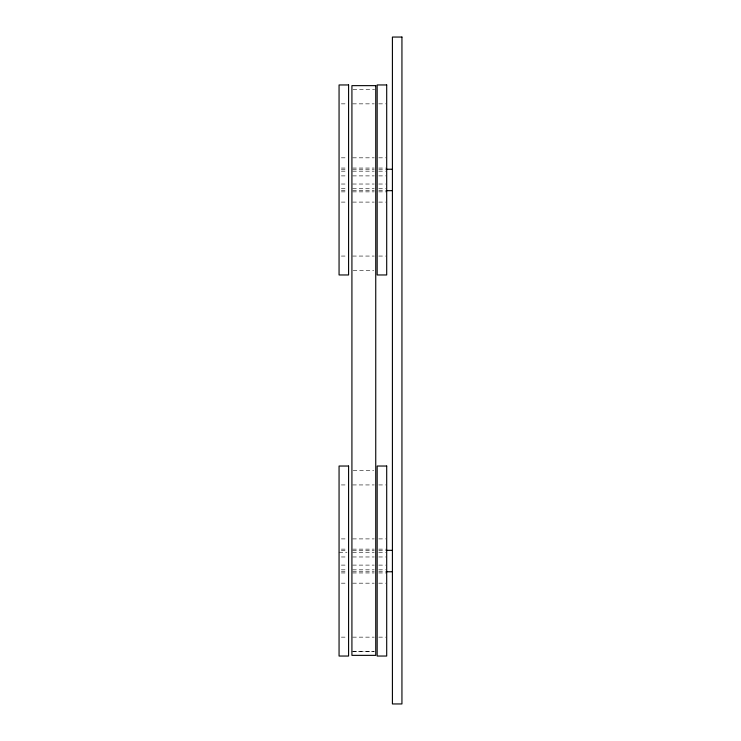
<?xml version="1.0" encoding="UTF-8"?>
<svg xmlns="http://www.w3.org/2000/svg" width="741" height="741" viewBox="0 0 741 741"><rect width="100%" height="100%" fill="white"/><g stroke="black" fill="none" stroke-linecap="round" stroke-linejoin="round"><path stroke-width="0.56" stroke-dasharray="3.71 2.78" d="M353.059 89.448L374.603 89.448M341.332 103.851L347.001 103.851M352.67 103.851L374.224 103.851M378.753 103.851L385.561 103.851M341.332 157.824L347.001 157.824M352.67 157.824L374.224 157.824M378.753 157.824L385.561 157.824M341.332 168.05L347.001 168.05M352.67 168.05L374.224 168.05M378.753 168.05L385.561 168.05M341.332 169.235L347.01 169.235M352.679 169.235L374.251 169.235M378.79 169.235L385.598 169.235M341.332 171.171L347.001 171.171M352.67 171.171L374.224 171.171M378.753 171.171L385.561 171.171M341.332 175.895L347.001 175.895M352.67 175.895L374.224 175.895M378.753 175.895L385.561 175.895M341.332 184.027L347.001 184.027M352.67 184.027L374.224 184.027M378.753 184.027L385.561 184.027M341.332 188.742L347.001 188.742M352.67 188.742L374.224 188.742M378.753 188.742L385.561 188.742M341.332 190.678L347.01 190.678M352.679 190.678L374.251 190.678M378.79 190.678L385.598 190.678M341.332 191.863L347.001 191.863M352.67 191.863L374.224 191.863M378.753 191.863L386.7 191.863M341.332 202.098L347.001 202.098M352.67 202.098L374.224 202.098M378.753 202.098L385.561 202.098M341.332 256.062L347.001 256.062M352.67 256.062L374.224 256.062M378.753 256.062L385.561 256.062M353.161 270.4L373.742 270.4M353.161 470.6L373.742 470.6M341.332 484.938L347.001 484.938M352.67 484.938L374.224 484.938M378.753 484.938L385.561 484.938M341.332 538.902L347.001 538.902M352.67 538.902L374.224 538.902M378.753 538.902L385.561 538.902M341.332 549.137L347.001 549.137M352.67 549.137L374.224 549.137M378.753 549.137L385.561 549.137M341.332 550.322L347.01 550.322M352.679 550.322L374.251 550.322M378.79 550.322L385.598 550.322M339.063 552.258L347.001 552.258M352.67 552.258L374.224 552.258M378.753 552.258L385.561 552.258M341.332 556.973L347.001 556.973M352.67 556.973L374.224 556.973M378.753 556.973L385.561 556.973M341.332 565.105L347.001 565.105M352.67 565.105L374.224 565.105M378.753 565.105L385.561 565.105M341.332 569.829L347.001 569.829M352.67 569.829L374.224 569.829M378.753 569.829L385.561 569.829M341.332 571.765L347.01 571.765M352.679 571.765L374.251 571.765M378.79 571.765L385.598 571.765M341.332 572.95L347.001 572.95M352.67 572.95L374.224 572.95M378.753 572.95L386.7 572.95M341.332 583.176L347.001 583.176M352.67 583.176L374.224 583.176M378.753 583.176L385.561 583.176M341.332 637.149L347.001 637.149M352.67 637.149L374.224 637.149M378.753 637.149L385.561 637.149M353.161 651.487L373.742 651.487M351.919 651.552L374.603 651.552"/><path stroke-width="1.11" d="M386.737 169.235L392.415 169.235M386.737 190.678L392.415 190.678M386.737 550.322L392.415 550.322M386.737 571.765L392.415 571.765M401.937 37.05L392.415 37.05L392.415 703.95L401.937 703.95L401.937 37.05M348.585 84.956L339.063 84.956L339.063 274.967L348.585 274.967L348.585 84.956M386.7 84.956L377.169 84.956L377.169 274.967L386.7 274.967L386.7 84.956M375.743 85.641L351.919 85.641L351.919 655.359L375.743 655.359L375.743 85.641M348.585 466.033L339.063 466.033L339.063 656.044L348.585 656.044L348.585 466.033M386.7 466.033L377.169 466.033L377.169 656.044L386.7 656.044L386.7 466.033"/></g></svg>
